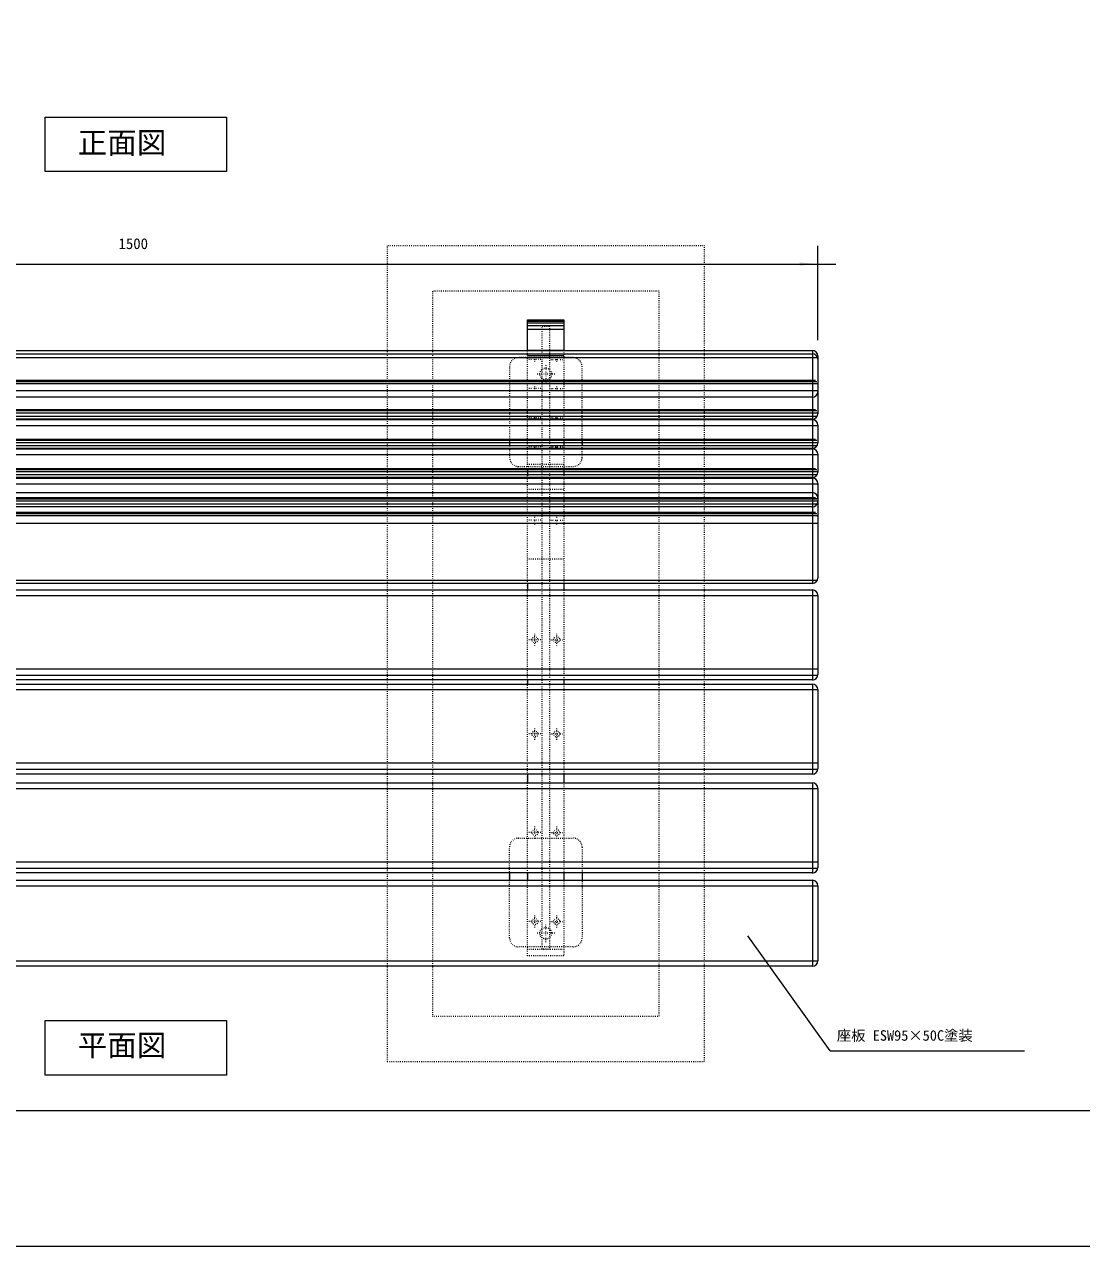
# Model space of a CAD drawing. Units: millimetres, scale not verified. Extents: x -1950 to 1950, y -1375 to 1375.
# Drawn here: x -835 to 331, y -1375 to -27 of the extents above; entities that cross this region are included whole.
import ezdxf
from ezdxf.enums import TextEntityAlignment as Align

# ---------------------------------------------------------------- set-up
doc = ezdxf.new("R2010")
doc.units = ezdxf.units.MM
doc.header["$LTSCALE"] = 10
doc.linetypes.add('USER5', pattern=[0.208282, 0.069427, -0.138855])
doc.layers.add('0-1_IMPORTED', color=30, linetype='Continuous', lineweight=18)
doc.styles.add('ＭＳ ゴシック', font='')
doc.styles.get('ＭＳ ゴシック').set_extended_font_data('MS Gothic')

msp = doc.modelspace()

# ---------------------------------------------------------------- linework, layer by layer
at = {"layer": '0-1_IMPORTED', "color": 1}
for p, q in [((40.27, -375), (40.27, -271)), ((-1459.73, -291), (40.27, -291)), ((40.27, -291), (60.27, -291)), ((-239.73, -354.23), (-279.73, -354.23)), ((-239.73, -356.23), (-279.73, -356.23)), ((-239.73, -359.23), (-279.73, -359.23)), ((-239.73, -363.23), (-279.73, -363.23)), ((53.75, -1159.22), (-37, -1032)), ((53.75, -1159.22), (268, -1159.22))]:
    msp.add_line(p, q, dxfattribs=at)
at = {"layer": '0-1_IMPORTED'}
for p, q in [((-1453.73, -386.33), (34.27, -386.33)), ((-1453.73, -390.11), (34.27, -390.11)), ((34.27, -386.33), (34.27, -462.19)), ((-1459.7, -394.07), (40.25, -394.07)), ((-279.73, -391.88), (-239.73, -391.88)), ((40.27, -392.33), (40.27, -431.9)), ((40.27, -396.11), (40.27, -456.19)), ((-1459.87, -430.41), (40.09, -430.41)), ((-1459.7, -422.86), (40.25, -422.86)), ((-1458.6, -420.48), (39.15, -420.48)), ((-1457.04, -419.29), (37.59, -419.29)), ((34.27, -437.9), (-1453.73, -437.9)), ((-1459.7, -455.13), (40.25, -455.13)), ((-1458.6, -452.69), (39.15, -452.69)), ((-1457.04, -451.47), (37.59, -451.47)), ((-1459.03, -459), (39.58, -459)), ((-1459.03, -469.07), (40.27, -469.07)), ((34.27, -462.19), (-1453.73, -462.19)), ((-1453.73, -462.6), (34.27, -462.6)), ((34.27, -462.19), (34.27, -494.38)), ((40.27, -468.6), (40.27, -488.38)), ((-1457.04, -484.26), (37.59, -484.26)), ((-299.73, -484.58), (-299.73, -490.58)), ((-239.73, -484.58), (-239.73, -490.58)), ((-219.73, -484.58), (-219.73, -490.58)), ((-1459.7, -487.84), (40.25, -487.84)), ((-1459.7, -491.11), (39.62, -491.11)), ((-1458.6, -485.46), (39.15, -485.46)), ((34.27, -494.38), (-1453.73, -494.38)), ((-1453.73, -494.77), (34.27, -494.77)), ((34.27, -494.36), (34.27, -526.55)), ((-1459.03, -501.24), (40.27, -501.24)), ((40.27, -500.77), (40.27, -520.55)), ((-1459.7, -520.01), (40.25, -520.01)), ((-1459.7, -523.28), (39.62, -523.28)), ((-1458.6, -517.63), (39.15, -517.63)), ((-1457.04, -516.44), (37.59, -516.44)), ((-279.73, -518.49), (-279.73, -524.49)), ((-239.73, -518.49), (-239.73, -524.49)), ((-1459.03, -533.55), (40.27, -533.55)), ((34.27, -526.55), (-1453.73, -526.55)), ((-1453.73, -527.07), (34.27, -527.07)), ((34.27, -526.66), (34.27, -558.85)), ((40.27, -533.07), (40.27, -552.85)), ((-1459.7, -552.31), (40.25, -552.31)), ((-1459.03, -549.69), (40.27, -549.69)), ((-1458.6, -549.93), (39.15, -549.93)), ((-1457.04, -548.74), (37.59, -548.74)), ((-1453.73, -543.21), (34.27, -543.21)), ((40.27, -549.21), (40.27, -637.32)), ((-1459.7, -555.58), (39.62, -555.58)), ((-1458.6, -566.07), (39.15, -566.07)), ((-1457.04, -564.88), (37.59, -564.88)), ((34.27, -558.85), (-1453.73, -558.85)), ((34.27, -558.85), (34.27, -643.32)), ((40.27, -568.83), (-1459.73, -568.83)), ((40.27, -577.28), (-1459.73, -577.28)), ((-1459.7, -568.45), (40.25, -568.45)), ((-1459.7, -639.71), (39.62, -639.71)), ((34.27, -643.32), (-1453.73, -643.32)), ((-279.73, -643.32), (-279.73, -650.54)), ((-239.73, -643.32), (-239.73, -650.54)), ((-1459.7, -656.54), (40.25, -656.54)), ((-1453.73, -650.54), (34.27, -650.54)), ((34.27, -650.54), (34.27, -750.42)), ((40.27, -656.54), (40.27, -743.9)), ((40.25, -737.84), (-1459.73, -737.84)), ((-1459.7, -744.44), (40.25, -744.44)), ((34.27, -749.9), (-1453.73, -749.9)), ((-1453.73, -754.46), (34.27, -754.46)), ((-279.73, -749.9), (-279.73, -754.46)), ((-239.73, -749.9), (-239.73, -754.46)), ((34.27, -754.46), (34.27, -854.35)), ((-1459.7, -760.46), (40.25, -760.46)), ((40.27, -760.46), (40.27, -847.82)), ((40.25, -841.77), (-1459.73, -841.77)), ((-1459.7, -848.37), (40.25, -848.37)), ((34.27, -853.82), (-1453.73, -853.82)), ((-279.73, -853.82), (-279.73, -863.45)), ((-239.73, -853.82), (-239.73, -863.45)), ((-1459.7, -869.45), (40.25, -869.45)), ((-1453.73, -863.45), (34.27, -863.45)), ((34.27, -863.45), (34.27, -963.34)), ((40.27, -869.45), (40.27, -956.81)), ((40.25, -950.76), (-1459.73, -950.76)), ((-1459.7, -957.36), (40.25, -957.36)), ((34.27, -962.81), (-1453.73, -962.81)), ((-299.73, -962.81), (-299.73, -970.94)), ((-279.73, -962.81), (-279.73, -970.94)), ((-239.73, -962.81), (-239.73, -970.94)), ((-219.73, -962.81), (-219.73, -970.94)), ((-1459.7, -976.94), (40.25, -976.94)), ((-1453.73, -970.94), (34.27, -970.94)), ((34.27, -970.94), (34.27, -1065.79)), ((40.27, -976.94), (40.27, -1059.81)), ((-1459.7, -1059.81), (40.25, -1059.81)), ((34.27, -1065.81), (-1453.73, -1065.81)), ((-1950, -1225), (1950, -1225))]:
    msp.add_line(p, q, dxfattribs=at)
at = {"layer": '0-1_IMPORTED', "linetype": 'USER5'}
for p, q in [((-299.73, -404.28), (-299.73, -504.28)), ((-229.73, -394.28), (-289.73, -394.28)), ((-219.73, -504.28), (-219.73, -404.28)), ((-239.73, -512.1), (-279.73, -512.1)), ((-289.73, -514.28), (-229.73, -514.28)), ((-279.73, -539.55), (-239.73, -539.55)), ((-279.73, -616.17), (-239.73, -616.17)), ((-289.73, -924.3), (-229.73, -924.3)), ((-299.73, -1034.3), (-299.73, -934.3)), ((-219.73, -934.3), (-219.73, -1034.3)), ((-229.73, -1044.3), (-289.73, -1044.3))]:
    msp.add_line(p, q, dxfattribs=at)
at = {"layer": '0-1_IMPORTED', "color": 7, "linetype": 'USER5', "lineweight": 9}
for p, q in [((-275.64, -396.16), (-278.28, -396.16)), ((-270.1, -396.16), (-273.35, -396.16)), ((-265.17, -396.16), (-267.82, -396.16)), ((-254.28, -396.16), (-251.64, -396.16)), ((-249.35, -396.16), (-246.1, -396.16)), ((-243.82, -396.16), (-241.17, -396.16)), ((-264.3, -412.34), (-269.53, -412.34)), ((-257.44, -412.34), (-262.01, -412.34)), ((-249.92, -412.34), (-255.15, -412.34)), ((-275.64, -428.34), (-278.28, -428.34)), ((-270.1, -428.34), (-273.35, -428.34)), ((-265.17, -428.34), (-267.82, -428.34)), ((-254.28, -428.34), (-251.64, -428.34)), ((-249.35, -428.34), (-246.1, -428.34)), ((-243.82, -428.34), (-241.17, -428.34)), ((-275.64, -460.53), (-278.28, -460.53)), ((-270.1, -460.53), (-273.35, -460.53)), ((-265.17, -460.53), (-267.82, -460.53)), ((-254.28, -460.53), (-251.64, -460.53)), ((-249.35, -460.53), (-246.1, -460.53)), ((-243.82, -460.53), (-241.17, -460.53)), ((-275.64, -492.84), (-278.28, -492.84)), ((-270.1, -492.84), (-273.35, -492.84)), ((-265.17, -492.84), (-267.82, -492.84)), ((-254.28, -492.84), (-251.64, -492.84)), ((-249.35, -492.84), (-246.1, -492.84)), ((-243.82, -492.84), (-241.17, -492.84)), ((-275.64, -573.49), (-278.28, -573.49)), ((-270.1, -573.49), (-273.35, -573.49)), ((-265.17, -573.49), (-267.82, -573.49)), ((-254.28, -573.49), (-251.64, -573.49)), ((-249.35, -573.49), (-246.1, -573.49)), ((-243.82, -573.49), (-241.17, -573.49)), ((-275.64, -705.46), (-278.28, -705.46)), ((-270.1, -705.46), (-273.35, -705.46)), ((-265.17, -705.46), (-267.82, -705.46)), ((-254.28, -705.46), (-251.64, -705.46)), ((-249.35, -705.46), (-246.1, -705.46)), ((-243.82, -705.46), (-241.17, -705.46)), ((-275.64, -809.45), (-278.28, -809.45)), ((-270.1, -809.45), (-273.35, -809.45)), ((-265.17, -809.45), (-267.82, -809.45)), ((-254.28, -809.45), (-251.64, -809.45)), ((-249.35, -809.45), (-246.1, -809.45)), ((-243.82, -809.45), (-241.17, -809.45)), ((-275.64, -918.2), (-278.28, -918.2)), ((-270.1, -918.2), (-273.35, -918.2)), ((-265.17, -918.2), (-267.82, -918.2)), ((-254.28, -918.2), (-251.64, -918.2)), ((-249.35, -918.2), (-246.1, -918.2)), ((-243.82, -918.2), (-241.17, -918.2)), ((-275.64, -1016.32), (-278.28, -1016.32)), ((-270.1, -1016.32), (-273.35, -1016.32)), ((-265.17, -1016.32), (-267.82, -1016.32)), ((-254.28, -1016.32), (-251.64, -1016.32)), ((-249.35, -1016.32), (-246.1, -1016.32)), ((-243.82, -1016.32), (-241.17, -1016.32)), ((-264.3, -1029.3), (-269.53, -1029.3)), ((-257.44, -1029.3), (-262.01, -1029.3)), ((-249.92, -1029.3), (-255.15, -1029.3)), ((-279.73, -1046.78), (-239.73, -1046.78))]:
    msp.add_line(p, q, dxfattribs=at)
at = {"layer": '0-1_IMPORTED', "color": 1, "linetype": 'USER5'}
for p, q in [((-271.73, -394.76), (-271.73, -393.81)), ((-271.73, -396.74), (-271.73, -395.58)), ((-271.73, -398.5), (-271.73, -397.55)), ((-259.73, -402.54), (-259.73, -407.77)), ((-247.73, -394.76), (-247.73, -393.81)), ((-247.73, -396.74), (-247.73, -395.58)), ((-247.73, -398.5), (-247.73, -397.55)), ((-259.73, -410.06), (-259.73, -414.63)), ((-259.73, -416.91), (-259.73, -422.14)), ((-271.73, -426.95), (-271.73, -426)), ((-271.73, -428.93), (-271.73, -427.76)), ((-271.73, -430.69), (-271.73, -429.74)), ((-247.73, -426.95), (-247.73, -426)), ((-247.73, -428.93), (-247.73, -427.76)), ((-247.73, -430.69), (-247.73, -429.74)), ((-271.73, -459.14), (-271.73, -458.19)), ((-247.73, -459.14), (-247.73, -458.19)), ((-271.73, -461.12), (-271.73, -459.95)), ((-271.73, -462.88), (-271.73, -461.93)), ((-247.73, -461.12), (-247.73, -459.95)), ((-247.73, -462.88), (-247.73, -461.93)), ((-271.73, -491.44), (-271.73, -490.49)), ((-271.73, -493.42), (-271.73, -492.26)), ((-271.73, -495.18), (-271.73, -494.23)), ((-247.73, -491.44), (-247.73, -490.49)), ((-247.73, -493.42), (-247.73, -492.26)), ((-247.73, -495.18), (-247.73, -494.23)), ((-271.73, -570.69), (-271.73, -568.8)), ((-271.73, -574.65), (-271.73, -572.33)), ((-271.73, -578.17), (-271.73, -576.28)), ((-247.73, -570.69), (-247.73, -568.8)), ((-247.73, -574.65), (-247.73, -572.33)), ((-247.73, -578.17), (-247.73, -576.28)), ((-271.73, -701.55), (-271.73, -698.91)), ((-247.73, -701.55), (-247.73, -698.91)), ((-271.73, -707.09), (-271.73, -703.84)), ((-271.73, -712.01), (-271.73, -709.37)), ((-247.73, -707.09), (-247.73, -703.84)), ((-247.73, -712.01), (-247.73, -709.37)), ((-271.73, -805.54), (-271.73, -802.9)), ((-271.73, -811.07), (-271.73, -807.82)), ((-247.73, -805.54), (-247.73, -802.9)), ((-247.73, -811.07), (-247.73, -807.82)), ((-271.73, -816), (-271.73, -813.36)), ((-247.73, -816), (-247.73, -813.36)), ((-271.73, -914.29), (-271.73, -911.64)), ((-271.73, -919.82), (-271.73, -916.57)), ((-247.73, -914.29), (-247.73, -911.64)), ((-247.73, -919.82), (-247.73, -916.57)), ((-271.73, -924.75), (-271.73, -922.11)), ((-247.73, -924.75), (-247.73, -922.11)), ((-271.73, -1012.41), (-271.73, -1009.77)), ((-247.73, -1012.41), (-247.73, -1009.77)), ((-271.73, -1017.95), (-271.73, -1014.7)), ((-271.73, -1022.88), (-271.73, -1020.23)), ((-259.73, -1024.73), (-259.73, -1019.5)), ((-247.73, -1017.95), (-247.73, -1014.7)), ((-247.73, -1022.88), (-247.73, -1020.23)), ((-259.73, -1031.59), (-259.73, -1027.02)), ((-259.73, -1039.1), (-259.73, -1033.87))]:
    msp.add_line(p, q, dxfattribs=at)
at = {"layer": '0-1_IMPORTED'}
for points in [[(-1950, 1375), (1950, 1375), (1950, -1375), (-1950, -1375)], [(-811.85, -128.95), (-611.85, -128.95), (-611.85, -188.95), (-811.85, -188.95)], [(-811.85, -1125.75), (-611.85, -1125.75), (-611.85, -1185.75), (-811.85, -1185.75)]]:
    msp.add_lwpolyline(points, close=True, dxfattribs=at)
at = {"layer": '0-1_IMPORTED', "linetype": 'USER5'}
for points in [[(-84.73, -270.8), (-434.73, -270.8), (-434.73, -1170.8), (-84.73, -1170.8)], [(-134.73, -320.8), (-384.73, -320.8), (-384.73, -1120.8), (-134.73, -1120.8)]]:
    msp.add_lwpolyline(points, close=True, dxfattribs=at)
at = {"layer": '0-1_IMPORTED', "color": 3}
msp.add_lwpolyline([(-279.73, -352.61), (-239.73, -352.61), (-239.73, -386.33), (-279.73, -386.33)], close=True, dxfattribs=at)
at = {"layer": '0-1_IMPORTED', "color": 7, "linetype": 'USER5', "lineweight": 9}
msp.add_lwpolyline([(-263.73, -359.59), (-255.73, -359.59), (-255.73, -1046.78), (-263.73, -1046.78)], close=True, dxfattribs=at)
at = {"layer": '0-1_IMPORTED', "color": 3, "linetype": 'USER5'}
msp.add_lwpolyline([(-279.73, -386.33), (-239.73, -386.33), (-239.73, -1054.14), (-279.73, -1054.14)], close=True, dxfattribs=at)
at = {"layer": '0-1_IMPORTED', "linetype": 'USER5'}
for centre, radius in [((-259.73, -412.34), 6.5), ((-271.73, -705.46), 3.25), ((-247.73, -705.46), 3.25), ((-271.73, -809.45), 3.25), ((-247.73, -809.45), 3.25), ((-271.73, -918.2), 3.25), ((-247.73, -918.2), 3.25), ((-271.73, -1016.32), 3.25), ((-259.73, -1029.3), 6.5), ((-247.73, -1016.32), 3.25)]:
    msp.add_circle(centre, radius, dxfattribs=at)
at = {"layer": '0-1_IMPORTED'}
for centre, start, end in [((34.27, -392.33), 360, 90), ((34.27, -396.11), 360, 90), ((34.27, -431.9), 270, 0), ((34.27, -456.19), 270, 360), ((34.27, -468.6), 360, 90), ((34.27, -488.38), 270, 0), ((34.27, -500.77), 360, 90), ((34.27, -520.55), 270, 360), ((34.27, -533.07), 360, 90), ((34.27, -549.21), 360, 90), ((34.27, -552.85), 270, 0), ((34.27, -637.32), 270, 360), ((34.27, -656.54), 0, 90), ((34.27, -743.9), 270, 0), ((34.27, -760.46), 0, 90), ((34.27, -847.82), 270, 360), ((34.27, -869.45), 360, 90), ((34.27, -956.81), 270, 360), ((34.27, -976.94), 0, 90), ((34.27, -1059.81), 270, 360)]:
    msp.add_arc(centre, 6, start, end, dxfattribs=at)
at = {"layer": '0-1_IMPORTED', "linetype": 'USER5'}
for centre, start, end in [((-289.73, -404.28), 90, 180), ((-229.73, -404.28), 0, 90), ((-289.73, -504.28), 180, 270), ((-229.73, -504.28), 270, 0), ((-289.73, -934.3), 90, 180), ((-229.73, -934.3), 0, 90), ((-289.73, -1034.3), 180, 270), ((-229.73, -1034.3), 270, 0)]:
    msp.add_arc(centre, 10, start, end, dxfattribs=at)
at = {"layer": '0-1_IMPORTED', "color": 1}
msp.add_solid([(40.27, -291), (20.28, -292.75), (20.28, -289.25)], dxfattribs=at)

# ---------------------------------------------------------------- texts
at = {"layer": '0-1_IMPORTED', "color": 7, "style": 'ＭＳ ゴシック'}
for s, height, p in [('正面図', 23.88, (-775.94, -176.2)), ('1500', 11.94, (-730.89, -278.04)), ('平面図', 23.88, (-775.94, -1172.07)), ('座板 ESW95×50C塗装', 11.58, (61.25, -1151.37))]:
    msp.add_text(s, height=height, dxfattribs=at).set_placement(p, align=Align.BOTTOM_LEFT)

doc.saveas('drawing.dxf')
